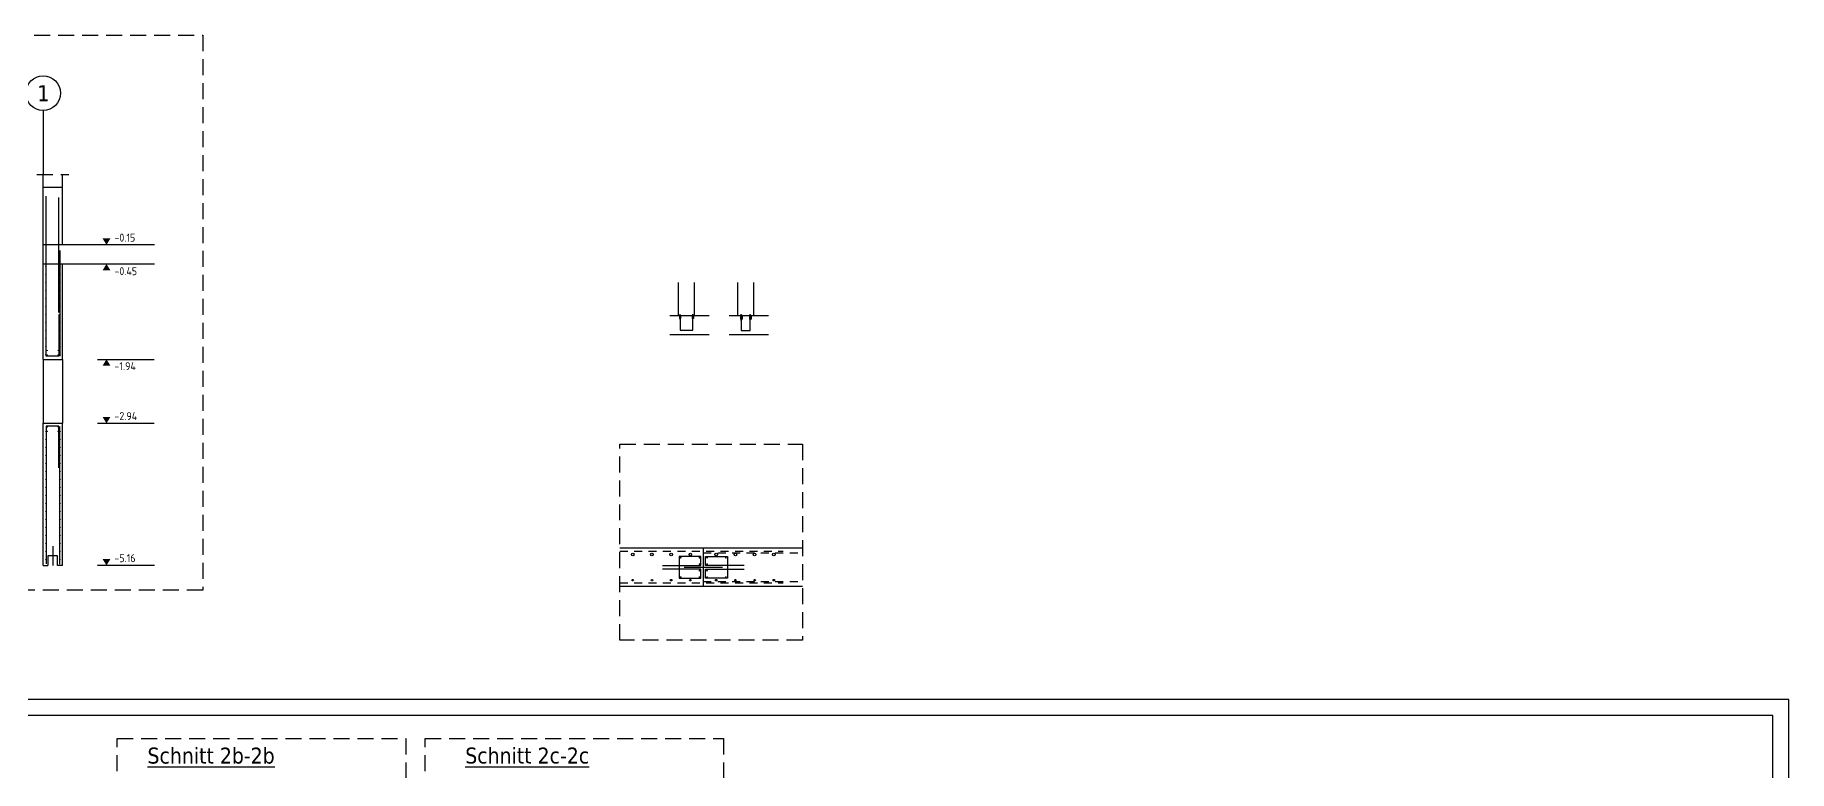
# Model space of a CAD drawing. Extents: x -30 to 112, y -12 to 52.
# Drawn here: x 51.05 to 78.45, y 40.94 to 52.44 of the extents above; entities that cross this region are included whole.
import ezdxf

# ---------------------------------------------------------------- set-up
doc = ezdxf.new("R2010")
doc.units = 0
doc.header["$LTSCALE"] = 0.5
for name, pattern in [('AUSGEZOGEN', [1000.01, 1000, 0.01]), ('DASHED', [0.75, 0.5, -0.25]), ('HIDDEN', [0.375, 0.25, -0.125]), ('STRICHLINIE', [0.75, 0.5, -0.25])]:
    doc.linetypes.add(name, pattern=pattern)
for name, color, linetype in [('ACHSEN', 7, 'Continuous'), ('AFU', 7, 'Continuous'), ('BETON', 7, 'Continuous'), ('DETAIL', 7, 'Continuous'), ('HILFE', 7, 'Continuous'), ('koten', 7, 'Continuous'), ('LENTON', 7, 'Continuous'), ('OBJEKT', 7, 'Continuous'), ('RAHMEN', 7, 'Continuous'), ('RND', 7, 'Continuous'), ('SFP_Achsen', 7, 'Continuous'), ('TEXT', 7, 'Continuous')]:
    doc.layers.add(name, color=color, linetype=linetype)
doc.layers.add('NOPLOT', color=7, linetype='Continuous', plot=False)
doc.styles.add('helv', font='tahoma.ttf')
doc.styles.add('txt', font='isocp.shx')
doc.linetypes.add('AFU_50K', pattern='A,0.15,["/",Standard,S=0.2,R=0,X=-0.01,Y=-0.1],0.07,["/",Standard,S=0.2,R=0,X=-0.01,Y=-0.1],0.15', length=0.37)

# ---------------------------------------------------------------- blocks, each defined once
blk = doc.blocks.new('okrd_o')
at = {"layer": 'koten', "color": 7, "linetype": 'Continuous'}
blk.add_solid([(-0.125, 0.202), (0.125, 0.202), (0, 0)], dxfattribs=at)
at = {"layer": 'koten', "style": 'txt'}
blk.add_attdef('OKRD', (0.25, 0.1), '', height=0.25, dxfattribs=at)
blk = doc.blocks.new('okrd_u')
at = {"layer": 'koten', "color": 7, "linetype": 'Continuous'}
blk.add_solid([(-0.125, -0.202), (0.125, -0.202), (0, 0)], dxfattribs=at)
at = {"layer": 'koten', "style": 'txt'}
blk.add_attdef('OKRD', (0.25, -0.35), '', height=0.25, dxfattribs=at)
blk = doc.blocks.new('A0-38-0')
at = {"layer": 'RAHMEN'}
for p, q in [((156.9, 84.1), (0, 84.1)), ((156.9, 0), (156.9, 84.1))]:
    blk.add_line(p, q, dxfattribs=at)
at = {"layer": 'RAHMEN', "color": 5}
for p, q in [((156.4, 83.6), (2, 83.6)), ((156.4, 0.5), (156.4, 83.6))]:
    blk.add_line(p, q, dxfattribs=at)

msp = doc.modelspace()

# ---------------------------------------------------------------- linework, layer by layer
at = {"layer": 'ACHSEN', "color": 140, "linetype": 'AUSGEZOGEN'}
for p, q in [((51.17829, 51.25885), (51.17829, 50.25885)), ((61.12693, 47.99183), (61.12693, 48.07355)), ((61.32693, 47.99183), (61.32693, 48.07355)), ((62.08425, 47.97447), (62.08425, 48.07355)), ((62.22425, 47.97447), (62.22425, 48.07355))]:
    msp.add_line(p, q, dxfattribs=at)
at = {"layer": 'AFU', "color": 8, "linetype": 'AFU_50K'}
for p, q in [((51.47829, 49.15885), (51.17829, 49.15885)), ((51.47829, 48.85885), (51.17829, 48.85885)), ((61.49045, 44.4174), (61.49045, 43.8174))]:
    msp.add_line(p, q, dxfattribs=at)
at = {"layer": 'AFU', "color": 1, "linetype": 'AUSGEZOGEN'}
for p, q in [((51.32829, 44.44885), (51.32829, 44.14885)), ((61.79045, 44.1174), (61.19045, 44.1174))]:
    msp.add_line(p, q, dxfattribs=at)
at = {"layer": 'AFU', "color": 8, "linetype": 'AUSGEZOGEN'}
for p, q in [((51.17829, 44.14885), (51.25329, 44.14885)), ((51.40329, 44.29885), (51.25329, 44.29885)), ((51.25329, 44.29885), (51.25329, 44.14885)), ((51.40329, 44.14885), (51.40329, 44.29885)), ((51.47829, 44.14885), (51.40329, 44.14885))]:
    msp.add_line(p, q, dxfattribs=at)
at = {"layer": 'BETON', "color": 6, "linetype": 'AUSGEZOGEN'}
for p, q in [((51.17829, 50.05885), (51.47829, 50.05885)), ((51.17829, 47.36885), (51.17829, 50.05885)), ((51.47829, 49.15885), (51.47829, 50.05885)), ((52.91658, 49.15885), (51.47829, 49.15885)), ((52.91658, 48.85885), (51.47829, 48.85885)), ((51.47829, 47.36885), (51.47829, 48.85885)), ((61.10193, 48.0561), (61.10193, 48.5686)), ((61.35193, 48.0561), (61.35193, 48.5686)), ((62.02925, 48.0561), (62.02925, 48.5686)), ((62.27925, 48.0561), (62.27925, 48.5686)), ((60.96902, 48.0561), (61.10193, 48.0561)), ((61.35193, 48.0561), (61.58289, 48.0561)), ((61.89634, 48.0561), (62.02925, 48.0561)), ((62.27925, 48.0561), (62.51021, 48.0561)), ((60.96902, 47.7561), (61.58289, 47.7561)), ((61.89634, 47.7561), (62.51021, 47.7561)), ((51.17829, 47.36885), (51.47829, 47.36885)), ((51.17829, 44.14885), (51.17829, 46.36885)), ((51.17829, 46.36885), (51.47829, 46.36885)), ((51.47829, 44.14885), (51.47829, 46.36885))]:
    msp.add_line(p, q, dxfattribs=at)
at = {"layer": 'BETON', "color": 6, "linetype": 'AUSGEZOGEN', "lineweight": -2}
for p, q in [((63.04142, 44.4174), (60.18611, 44.4174)), ((63.04142, 43.8174), (60.18611, 43.8174))]:
    msp.add_line(p, q, dxfattribs=at)
at = {"layer": 'DETAIL', "color": 102, "linetype": 'STRICHLINIE'}
for points in [[(50.28939, 43.76004), (50.28939, 52.43726), (53.67342, 52.43726), (53.67342, 43.76004)], [(60.18611, 42.97773), (60.18611, 46.04431), (63.04142, 46.04431), (63.04142, 42.97773)], [(52.33671, 26.67994), (52.33671, 41.44277), (56.84392, 41.44277), (56.84392, 26.67994)], [(57.14392, 26.67994), (57.14392, 41.44353), (61.80511, 41.44353), (61.80511, 26.67994)]]:
    msp.add_lwpolyline(points, close=True, dxfattribs=at)
at = {"layer": 'HILFE', "color": 102, "linetype": 'DASHED'}
msp.add_line((51.07829, 50.25885), (51.57829, 50.25885), dxfattribs=at)
at = {"layer": 'HILFE', "color": 102, "linetype": 'AUSGEZOGEN'}
for p, q in [((52.02557, 47.36885), (52.91023, 47.36885)), ((52.02557, 46.36885), (52.91023, 46.36885)), ((52.91658, 44.14885), (52.02557, 44.14885))]:
    msp.add_line(p, q, dxfattribs=at)
at = {"layer": 'LENTON', "color": 102}
for p, q in [((61.11711, 48.0561), (61.11711, 48.05506)), ((61.12202, 48.0561), (61.11711, 48.0561)), ((61.11711, 48.05506), (61.11826, 48.05446)), ((61.11826, 48.05373), (61.11711, 48.05314)), ((61.11711, 48.05314), (61.11711, 48.00761)), ((61.11711, 48.00761), (61.11843, 48.0063)), ((61.11843, 48.0063), (61.11957, 48.0063)), ((61.12693, 48.0063), (61.11957, 48.0063)), ((61.11963, 48.0561), (61.12081, 48.05514)), ((61.12081, 48.00726), (61.11963, 48.0063)), ((61.13305, 48.05514), (61.12081, 48.05514)), ((61.12081, 48.05514), (61.12266, 48.03756)), ((61.13305, 48.05514), (61.12081, 48.05514)), ((61.12266, 48.02484), (61.12081, 48.00726)), ((61.13184, 48.0561), (61.12202, 48.0561)), ((61.1312, 48.03756), (61.12266, 48.03756)), ((61.1312, 48.02484), (61.12266, 48.02484)), ((61.13429, 48.0063), (61.12693, 48.0063)), ((61.1312, 48.03756), (61.13305, 48.05514)), ((61.13305, 48.00726), (61.1312, 48.02484)), ((61.13674, 48.0561), (61.13184, 48.0561)), ((61.13305, 48.05514), (61.13423, 48.0561)), ((61.13423, 48.0063), (61.13305, 48.00726)), ((61.13543, 48.0063), (61.13429, 48.0063)), ((61.13543, 48.0063), (61.13674, 48.00761)), ((61.1356, 48.05446), (61.13674, 48.05506)), ((61.13674, 48.05314), (61.1356, 48.05373)), ((61.13674, 48.0561), (61.13674, 48.05506)), ((61.13674, 48.05314), (61.13674, 48.00761)), ((61.31711, 48.0561), (61.31711, 48.05506)), ((61.32202, 48.0561), (61.31711, 48.0561)), ((61.31711, 48.05506), (61.31826, 48.05446)), ((61.31826, 48.05373), (61.31711, 48.05314)), ((61.31711, 48.05314), (61.31711, 48.00761)), ((61.31711, 48.00761), (61.31843, 48.0063)), ((61.31843, 48.0063), (61.31957, 48.0063)), ((61.32693, 48.0063), (61.31957, 48.0063)), ((61.31963, 48.0561), (61.32081, 48.05514)), ((61.32081, 48.00726), (61.31963, 48.0063)), ((61.33305, 48.05514), (61.32081, 48.05514)), ((61.32081, 48.05514), (61.32266, 48.03756)), ((61.33305, 48.05514), (61.32081, 48.05514)), ((61.32266, 48.02484), (61.32081, 48.00726)), ((61.33184, 48.0561), (61.32202, 48.0561)), ((61.3312, 48.03756), (61.32266, 48.03756)), ((61.3312, 48.02484), (61.32266, 48.02484)), ((61.33429, 48.0063), (61.32693, 48.0063)), ((61.3312, 48.03756), (61.33305, 48.05514)), ((61.33305, 48.00726), (61.3312, 48.02484)), ((61.33674, 48.0561), (61.33184, 48.0561)), ((61.33305, 48.05514), (61.33423, 48.0561)), ((61.33423, 48.0063), (61.33305, 48.00726)), ((61.33543, 48.0063), (61.33429, 48.0063)), ((61.33543, 48.0063), (61.33674, 48.00761)), ((61.3356, 48.05446), (61.33674, 48.05506)), ((61.33674, 48.05314), (61.3356, 48.05373)), ((61.33674, 48.0561), (61.33674, 48.05506)), ((61.33674, 48.05314), (61.33674, 48.00761)), ((62.07155, 48.0561), (62.07155, 48.05506)), ((62.0779, 48.0561), (62.07155, 48.0561)), ((62.07155, 48.05506), (62.07308, 48.05426)), ((62.07308, 48.05353), (62.07155, 48.05274)), ((62.07155, 48.05274), (62.07155, 47.9966)), ((62.07155, 47.9966), (62.07325, 47.9949)), ((62.07473, 47.9949), (62.07325, 47.9949)), ((62.08425, 47.9949), (62.07473, 47.9949)), ((62.07603, 48.05514), (62.07485, 48.0561)), ((62.07603, 47.99586), (62.07485, 47.9949)), ((62.09247, 48.05514), (62.07603, 48.05514)), ((62.07849, 48.03171), (62.07603, 48.05514)), ((62.09247, 48.05514), (62.07603, 48.05514)), ((62.07849, 48.01928), (62.07603, 47.99586)), ((62.09247, 47.99586), (62.07603, 47.99586)), ((62.07603, 47.99586), (62.09247, 47.99586)), ((62.0906, 48.0561), (62.0779, 48.0561)), ((62.09001, 48.03171), (62.07849, 48.03171)), ((62.07849, 48.01928), (62.09001, 48.01928)), ((62.09378, 47.9949), (62.08425, 47.9949)), ((62.09001, 48.03171), (62.09247, 48.05514)), ((62.09001, 48.01928), (62.09247, 47.99586)), ((62.09695, 48.0561), (62.0906, 48.0561)), ((62.09247, 48.05514), (62.09365, 48.0561)), ((62.09247, 47.99586), (62.09365, 47.9949)), ((62.09525, 47.9949), (62.09378, 47.9949)), ((62.09525, 47.9949), (62.09695, 47.9966)), ((62.09542, 48.05426), (62.09695, 48.05506)), ((62.09695, 48.05274), (62.09542, 48.05353)), ((62.09695, 48.0561), (62.09695, 48.05506)), ((62.09695, 48.05274), (62.09695, 47.9966)), ((62.21155, 48.0561), (62.21155, 48.05506)), ((62.2179, 48.0561), (62.21155, 48.0561)), ((62.21155, 48.05506), (62.21308, 48.05426)), ((62.21308, 48.05353), (62.21155, 48.05274)), ((62.21155, 48.05274), (62.21155, 47.9966)), ((62.21155, 47.9966), (62.21325, 47.9949)), ((62.21473, 47.9949), (62.21325, 47.9949)), ((62.22425, 47.9949), (62.21473, 47.9949)), ((62.21603, 48.05514), (62.21485, 48.0561)), ((62.21603, 47.99586), (62.21485, 47.9949)), ((62.23247, 48.05514), (62.21603, 48.05514)), ((62.21849, 48.03171), (62.21603, 48.05514)), ((62.23247, 48.05514), (62.21603, 48.05514)), ((62.21849, 48.01928), (62.21603, 47.99586)), ((62.23247, 47.99586), (62.21603, 47.99586)), ((62.21603, 47.99586), (62.23247, 47.99586)), ((62.2306, 48.0561), (62.2179, 48.0561)), ((62.23001, 48.03171), (62.21849, 48.03171)), ((62.21849, 48.01928), (62.23001, 48.01928)), ((62.23378, 47.9949), (62.22425, 47.9949)), ((62.23001, 48.03171), (62.23247, 48.05514)), ((62.23001, 48.01928), (62.23247, 47.99586)), ((62.23695, 48.0561), (62.2306, 48.0561)), ((62.23247, 48.05514), (62.23365, 48.0561)), ((62.23247, 47.99586), (62.23365, 47.9949)), ((62.23525, 47.9949), (62.23378, 47.9949)), ((62.23525, 47.9949), (62.23695, 47.9966)), ((62.23542, 48.05426), (62.23695, 48.05506)), ((62.23695, 48.05274), (62.23542, 48.05353)), ((62.23695, 48.0561), (62.23695, 48.05506)), ((62.23695, 48.05274), (62.23695, 47.9966))]:
    msp.add_line(p, q, dxfattribs=at)
at = {"layer": 'LENTON', "color": 102, "linetype": 'AUSGEZOGEN'}
for p, q in [((61.13305, 48.00726), (61.12081, 48.00726)), ((61.33305, 48.00726), (61.32081, 48.00726))]:
    msp.add_line(p, q, dxfattribs=at)
at = {"layer": 'LENTON', "color": 102}
for centre, start, end in [((61.11807, 48.0541), 297.500065, 62.499935), ((61.13579, 48.0541), 117.500045, 242.499955), ((61.31807, 48.0541), 297.500065, 62.499935), ((61.33579, 48.0541), 117.500045, 242.499955), ((62.07289, 48.0539), 0.00002, 62.499935), ((62.07289, 48.0539), 297.500065, 0.00002), ((62.09561, 48.0539), 117.500045, 180), ((62.09561, 48.0539), 180, 242.499955), ((62.21289, 48.0539), 0.00002, 62.499935), ((62.21289, 48.0539), 297.500065, 0.00002), ((62.23561, 48.0539), 117.500045, 180), ((62.23561, 48.0539), 180, 242.499955)]:
    msp.add_arc(centre, 0.00041, start, end, dxfattribs=at)
at = {"layer": 'NOPLOT', "color": 191, "linetype": 'AUSGEZOGEN'}
for p, q in [((61.10193, 48.0561), (61.35193, 48.0561)), ((62.02925, 48.0561), (62.27925, 48.0561))]:
    msp.add_line(p, q, dxfattribs=at)
at = {"layer": 'OBJEKT', "color": 7, "linetype": 'AUSGEZOGEN'}
for p, q in [((51.17829, 50.05885), (51.17829, 50.25885)), ((51.47829, 50.05885), (51.47829, 50.25885)), ((51.17829, 47.36885), (51.17829, 46.36885)), ((51.47829, 47.36885), (51.47829, 46.36885))]:
    msp.add_line(p, q, dxfattribs=at)
at = {"layer": 'RND', "color": 1, "linetype": 'AUSGEZOGEN'}
for points in [[(51.42577, 48.06914), (51.42577, 47.41914), (51.22577, 47.41914), (51.22577, 49.91914)], [(51.42521, 48.09885), (51.42521, 49.89885)], [(51.43674, 49.06914), (51.43674, 47.41914)], [(61.12693, 48.02484), (61.12693, 47.82484), (61.32693, 47.82484), (61.32693, 48.02484)], [(62.08425, 48.01928), (62.08425, 47.81928), (62.22425, 47.81928), (62.22425, 48.01928)], [(51.42577, 45.67473), (51.42577, 46.32473), (51.22577, 46.32473), (51.22577, 44.17473)], [(51.43674, 44.16857), (51.43674, 46.31857)], [(60.85367, 44.1474), (61.45367, 44.1474), (61.45367, 44.2874), (61.11367, 44.2874), (61.11367, 43.9474), (61.45367, 43.9474), (61.45367, 44.0874), (60.85367, 44.0874)], [(62.12724, 44.1474), (61.52724, 44.1474), (61.52724, 44.2874), (61.86724, 44.2874), (61.86724, 43.9474), (61.52724, 43.9474), (61.52724, 44.0874), (62.12724, 44.0874)]]:
    msp.add_lwpolyline(points, dxfattribs=at)
at = {"layer": 'RND', "color": 7, "linetype": 'AUSGEZOGEN'}
for points, const_width in [([(51.21052, 48.82089, 1), (51.21752, 48.82089, 1)], 0.007), ([(51.4448, 48.82089, 1), (51.4518, 48.82089, 1)], 0.007), ([(51.21052, 48.69589, 1), (51.21752, 48.69589, 1)], 0.007), ([(51.21052, 48.57089, 1), (51.21752, 48.57089, 1)], 0.007), ([(51.4448, 48.69589, 1), (51.4518, 48.69589, 1)], 0.007), ([(51.4448, 48.57089, 1), (51.4518, 48.57089, 1)], 0.007), ([(51.21052, 48.44589, 1), (51.21752, 48.44589, 1)], 0.007), ([(51.21052, 48.32089, 1), (51.21752, 48.32089, 1)], 0.007), ([(51.4448, 48.44589, 1), (51.4518, 48.44589, 1)], 0.007), ([(51.4448, 48.32089, 1), (51.4518, 48.32089, 1)], 0.007), ([(51.21052, 48.19589, 1), (51.21752, 48.19589, 1)], 0.007), ([(51.21052, 48.07089, 1), (51.21752, 48.07089, 1)], 0.007), ([(51.21052, 47.94589, 1), (51.21752, 47.94589, 1)], 0.007), ([(51.4448, 48.19589, 1), (51.4518, 48.19589, 1)], 0.007), ([(51.4448, 48.07089, 1), (51.4518, 48.07089, 1)], 0.007), ([(51.4448, 47.94589, 1), (51.4518, 47.94589, 1)], 0.007), ([(51.21052, 47.82089, 1), (51.21752, 47.82089, 1)], 0.007), ([(51.21052, 47.69589, 1), (51.21752, 47.69589, 1)], 0.007), ([(51.4448, 47.82089, 1), (51.4518, 47.82089, 1)], 0.007), ([(51.4448, 47.69589, 1), (51.4518, 47.69589, 1)], 0.007), ([(51.21052, 47.57089, 1), (51.21752, 47.57089, 1)], 0.007), ([(51.21052, 47.44589, 1), (51.21752, 47.44589, 1)], 0.007), ([(51.23857, 47.50728, 1), (51.24857, 47.50728, 1)], 0.01), ([(51.23857, 47.43728, 1), (51.24857, 47.43728, 1)], 0.01), ([(51.40617, 47.50728, 1), (51.41617, 47.50728, 1)], 0.01), ([(51.40617, 47.43728, 1), (51.41617, 47.43728, 1)], 0.01), ([(51.4448, 47.57089, 1), (51.4518, 47.57089, 1)], 0.007), ([(51.4448, 47.44589, 1), (51.4518, 47.44589, 1)], 0.007), ([(51.23857, 46.31311, 1), (51.24857, 46.31311, 1)], 0.01), ([(51.40617, 46.31311, 1), (51.41617, 46.31311, 1)], 0.01), ([(51.21052, 46.23873, 1), (51.21752, 46.23873, 1)], 0.007), ([(51.21052, 46.11373, 1), (51.21752, 46.11373, 1)], 0.007), ([(51.23857, 46.24311, 1), (51.24857, 46.24311, 1)], 0.01), ([(51.40617, 46.24311, 1), (51.41617, 46.24311, 1)], 0.01), ([(51.4448, 46.23873, 1), (51.4518, 46.23873, 1)], 0.007), ([(51.4448, 46.11373, 1), (51.4518, 46.11373, 1)], 0.007), ([(51.21052, 45.98873, 1), (51.21752, 45.98873, 1)], 0.007), ([(51.21052, 45.86373, 1), (51.21752, 45.86373, 1)], 0.007), ([(51.4448, 45.98873, 1), (51.4518, 45.98873, 1)], 0.007), ([(51.4448, 45.86373, 1), (51.4518, 45.86373, 1)], 0.007), ([(51.21052, 45.73873, 1), (51.21752, 45.73873, 1)], 0.007), ([(51.21052, 45.61373, 1), (51.21752, 45.61373, 1)], 0.007), ([(51.21052, 45.48873, 1), (51.21752, 45.48873, 1)], 0.007), ([(51.4448, 45.73873, 1), (51.4518, 45.73873, 1)], 0.007), ([(51.4448, 45.61373, 1), (51.4518, 45.61373, 1)], 0.007), ([(51.4448, 45.48873, 1), (51.4518, 45.48873, 1)], 0.007), ([(51.21052, 45.36373, 1), (51.21752, 45.36373, 1)], 0.007), ([(51.21052, 45.23873, 1), (51.21752, 45.23873, 1)], 0.007), ([(51.4448, 45.36373, 1), (51.4518, 45.36373, 1)], 0.007), ([(51.4448, 45.23873, 1), (51.4518, 45.23873, 1)], 0.007), ([(51.21052, 45.11373, 1), (51.21752, 45.11373, 1)], 0.007), ([(51.21052, 44.98873, 1), (51.21752, 44.98873, 1)], 0.007), ([(51.4448, 45.11373, 1), (51.4518, 45.11373, 1)], 0.007), ([(51.4448, 44.98873, 1), (51.4518, 44.98873, 1)], 0.007), ([(51.21052, 44.86373, 1), (51.21752, 44.86373, 1)], 0.007), ([(51.21052, 44.73873, 1), (51.21752, 44.73873, 1)], 0.007), ([(51.4448, 44.86373, 1), (51.4518, 44.86373, 1)], 0.007), ([(51.4448, 44.73873, 1), (51.4518, 44.73873, 1)], 0.007), ([(51.21052, 44.61373, 1), (51.21752, 44.61373, 1)], 0.007), ([(51.21052, 44.48873, 1), (51.21752, 44.48873, 1)], 0.007), ([(51.4448, 44.61373, 1), (51.4518, 44.61373, 1)], 0.007), ([(51.4448, 44.48873, 1), (51.4518, 44.48873, 1)], 0.007), ([(51.21052, 44.36373, 1), (51.21752, 44.36373, 1)], 0.007), ([(51.21052, 44.23873, 1), (51.21752, 44.23873, 1)], 0.007), ([(51.4448, 44.36373, 1), (51.4518, 44.36373, 1)], 0.007), ([(51.4448, 44.23873, 1), (51.4518, 44.23873, 1)], 0.007), ([(61.14404, 44.26873, -1), (61.13004, 44.26873, -1)], 0.014), ([(61.43864, 44.26873, -1), (61.42464, 44.26873, -1)], 0.014), ([(61.43864, 44.16859, -1), (61.42464, 44.16859, -1)], 0.014), ([(61.54227, 44.26873, 1), (61.55627, 44.26873, 1)], 0.014), ([(61.54227, 44.16859, 1), (61.55627, 44.16859, 1)], 0.014), ([(61.83687, 44.26873, 1), (61.85087, 44.26873, 1)], 0.014), ([(61.14404, 43.96607, 1), (61.13004, 43.96607, 1)], 0.014), ([(61.43864, 44.06622, 1), (61.42464, 44.06622, 1)], 0.014), ([(61.43864, 43.96607, 1), (61.42464, 43.96607, 1)], 0.014), ([(61.54227, 44.06622, -1), (61.55627, 44.06622, -1)], 0.014), ([(61.54227, 43.96607, -1), (61.55627, 43.96607, -1)], 0.014), ([(61.83687, 43.96607, -1), (61.85087, 43.96607, -1)], 0.014)]:
    msp.add_lwpolyline(points, format="xyb", close=True, dxfattribs=dict(at, const_width=const_width))
at = {"layer": 'RND', "color": 7, "linetype": 'HIDDEN'}
for points in [[(60.18611, 44.36911), (62.74045, 44.36911)], [(61.49045, 44.34624), (63.04142, 44.34624)], [(60.18611, 43.87405), (62.74045, 43.87405)], [(61.49045, 43.89474), (63.04142, 43.89474)]]:
    msp.add_lwpolyline(points, dxfattribs=at)
at = {"layer": 'RND', "color": 7, "linetype": 'AUSGEZOGEN'}
for centre, radius in [((60.38849, 44.31873), 0.02), ((60.68849, 44.31873), 0.02), ((60.98849, 44.31873), 0.02), ((61.28849, 44.31873), 0.02), ((61.69242, 44.31873), 0.02), ((61.99242, 44.31873), 0.02), ((62.29242, 44.31873), 0.02), ((62.59242, 44.31873), 0.02), ((60.38849, 43.91723), 0.012), ((60.68849, 43.91723), 0.012), ((60.98849, 43.91723), 0.012), ((61.28849, 43.91723), 0.012), ((61.69242, 43.91723), 0.012), ((61.99242, 43.91723), 0.012), ((62.29242, 43.91723), 0.012), ((62.59242, 43.91723), 0.012)]:
    msp.add_circle(centre, radius, dxfattribs=at)
at = {"layer": 'SFP_Achsen', "color": 7, "linetype": 'AUSGEZOGEN'}
msp.add_circle((51.17829, 51.52933), 0.27048, dxfattribs=at)

# ---------------------------------------------------------------- block references
at = {"layer": 'koten', "color": 7, "linetype": 'DASHED', "xscale": 0.5, "yscale": 0.5, "zscale": 0.5}
msp.add_blockref('okrd_o', (52.1677, 49.15885), dxfattribs=at).add_auto_attribs({'OKRD': '-0.15'})
at = {"layer": 'koten', "color": 7, "linetype": 'AUSGEZOGEN', "xscale": 0.5, "yscale": 0.5, "zscale": 0.5}
for name, p, values in [('okrd_u', (52.1677, 48.85885), {'OKRD': '-0.45'}), ('okrd_o', (52.1677, 44.14885), {'OKRD': '-5.16'})]:
    msp.add_blockref(name, p, dxfattribs=at).add_auto_attribs(values)
at = {"layer": 'koten', "color": 7, "linetype": 'AUSGEZOGEN'}
ref = msp.add_blockref('okrd_o', (52.1677, 47.36885), dxfattribs=dict(at, xscale=-0.5, yscale=0.5, zscale=0.5, rotation=180))
ref.add_attrib('OKRD', '-1.94', (52.2927, 47.19987), dxfattribs={"layer": '0', "color": 0, "linetype": 'ByBlock', "height": 0.125, "style": 'txt'})
ref = msp.add_blockref('okrd_u', (52.1677, 46.36885), dxfattribs=dict(at, xscale=-0.5, yscale=0.5, zscale=0.5, rotation=180))
ref.add_attrib('OKRD', '-2.94', (52.2927, 46.41865), dxfattribs={"layer": '0', "color": 0, "linetype": 'ByBlock', "height": 0.125, "style": 'txt'})
at = {"layer": 'RAHMEN', "color": 7, "xscale": 0.5, "yscale": 0.5, "zscale": 0.5}
msp.add_blockref('A0-38-0', (0, 0), dxfattribs=at)

# ---------------------------------------------------------------- texts
at = {"layer": 'SFP_Achsen', "color": 6, "linetype": 'AUSGEZOGEN', "style": 'helv'}
msp.add_text('1', height=0.25, dxfattribs=at).set_placement((51.08768, 51.40313))
at = {"layer": 'TEXT', "color": 6, "linetype": 'AUSGEZOGEN', "style": 'helv'}
for s, p in [('%%uSchnitt 2b-2b', (52.80876, 41.051)), ('%%USchnitt 2c-2c', (57.77227, 41.05176))]:
    msp.add_text(s, height=0.25, dxfattribs=at).set_placement(p)

doc.saveas('drawing.dxf')
